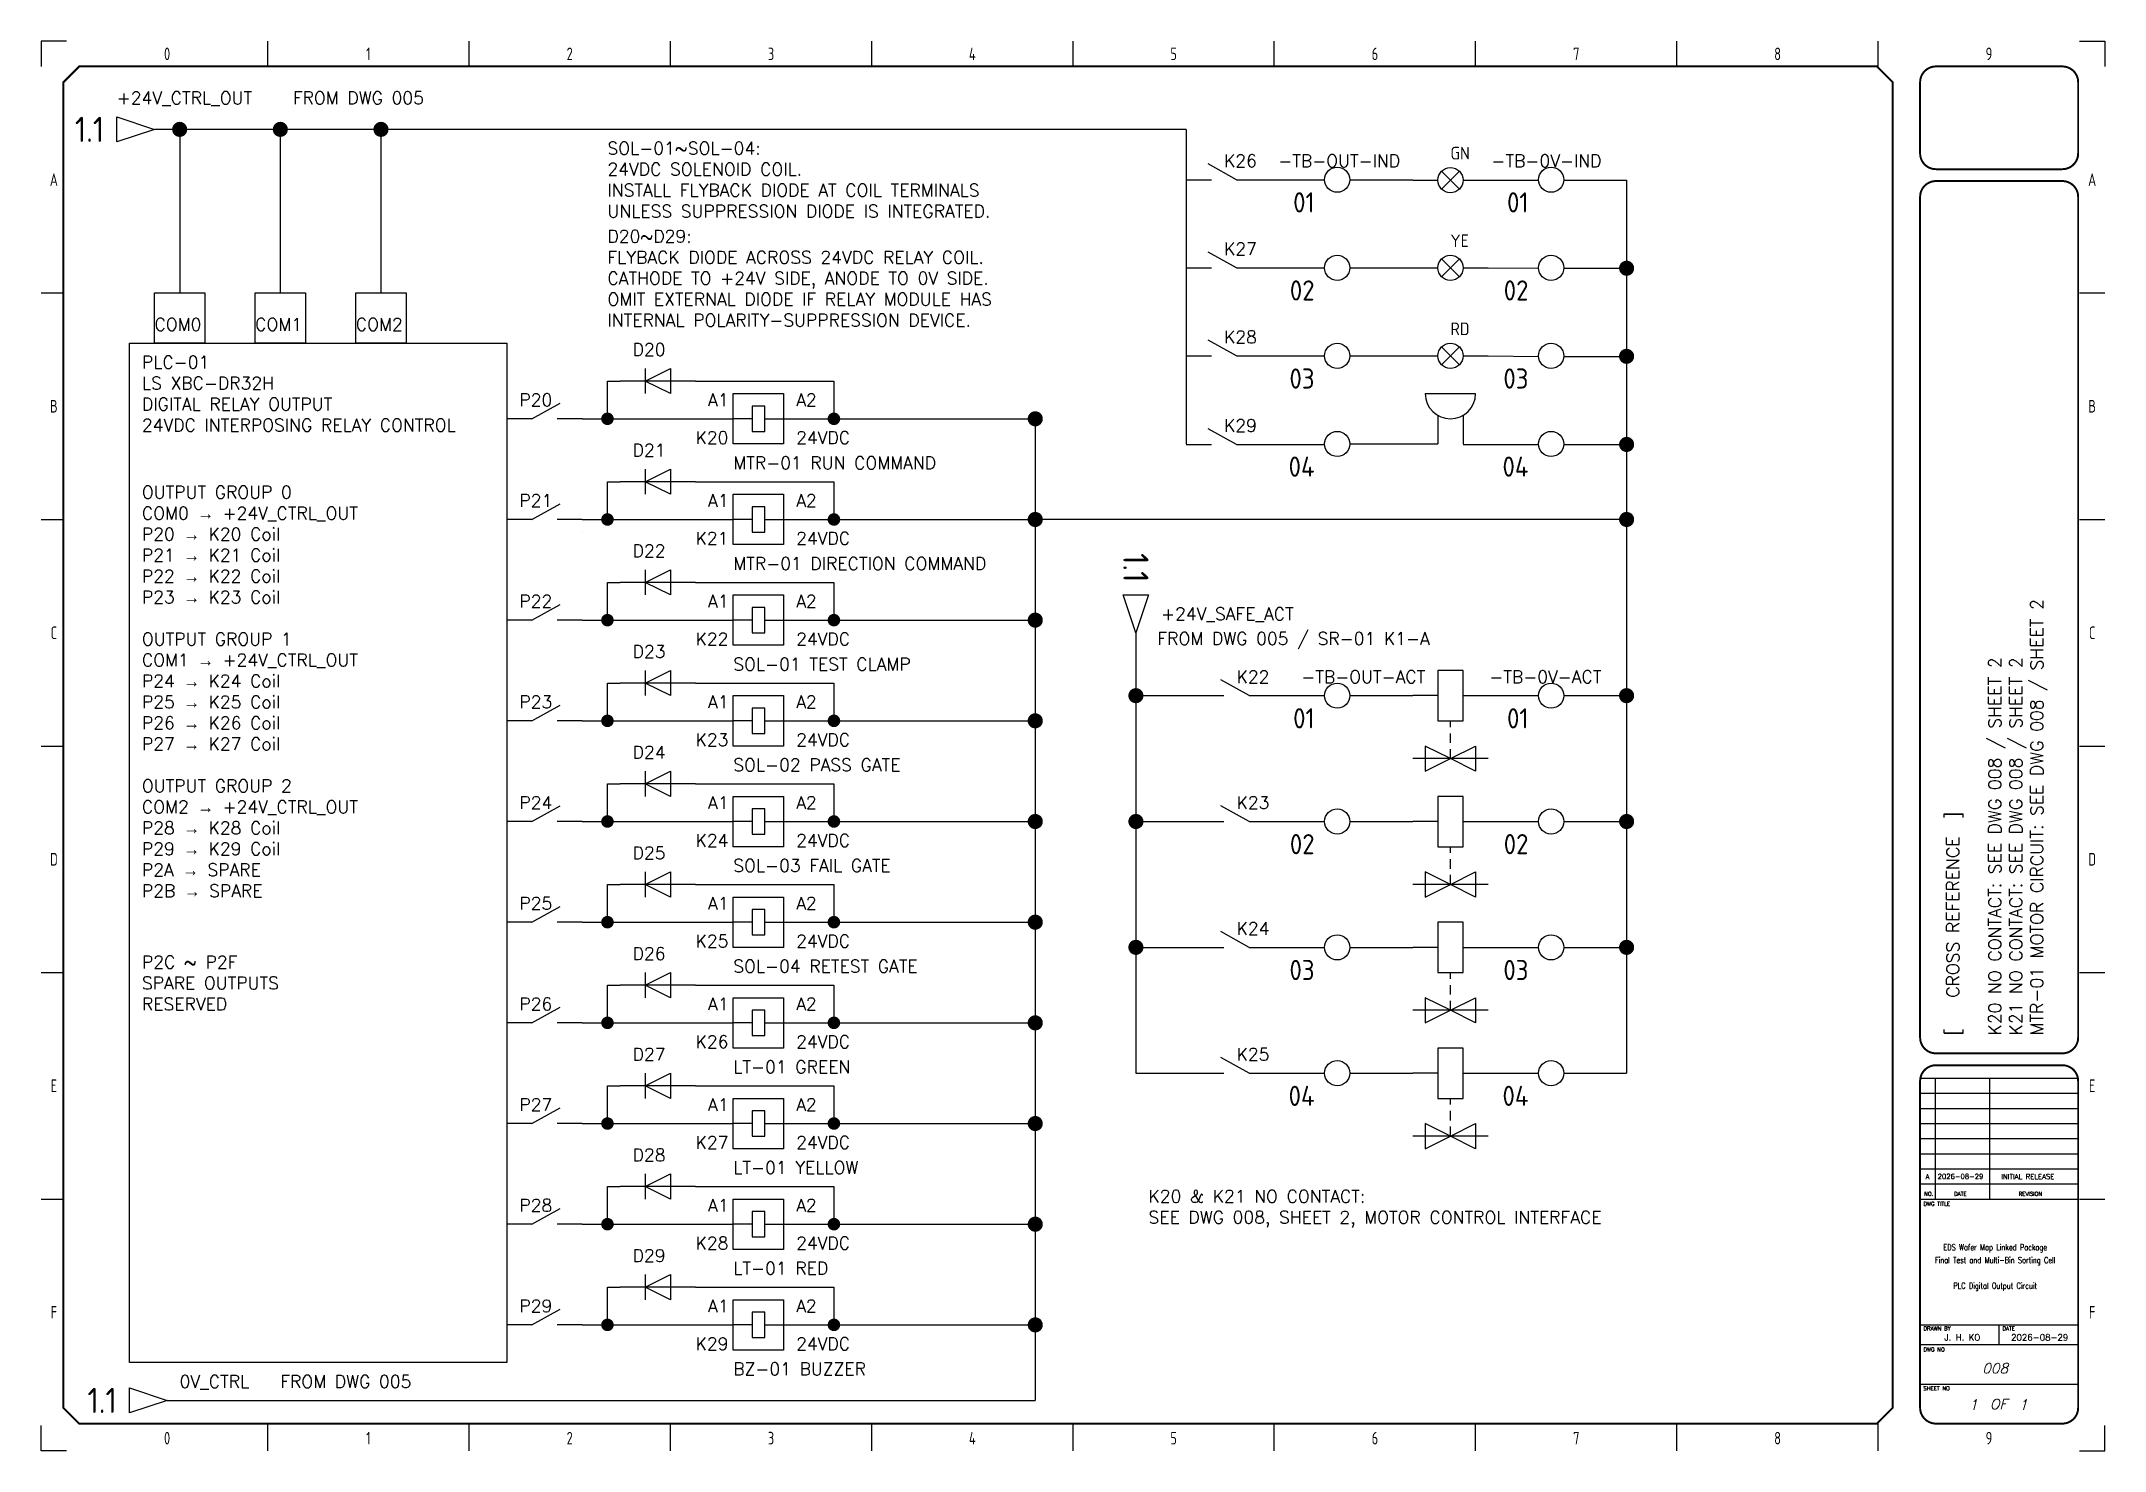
# Model space of a CAD drawing. Extents: x 5 to 415, y 5 to 285.
import ezdxf
from ezdxf.enums import TextEntityAlignment as Align

# ---------------------------------------------------------------- set-up
doc = ezdxf.new("R2010")
doc.units = 0
doc.header["$LTSCALE"] = 10
for name, color, linetype in [('DESC', 7, 'Continuous'), ('MISC', 4, 'Continuous'), ('POWER_0V', 8, 'Continuous'), ('POWER_24V_CTRL', 5, 'Continuous'), ('POWER_24V_SAFE', 6, 'Continuous'), ('SYMS', 7, 'Continuous'), ('TAGS', 4, 'Continuous'), ('TERMS', 3, 'Continuous'), ('TEXT_NOTE', 8, 'Continuous'), ('TEXT_TITLE', 7, 'Continuous'), ('TITLE', 7, 'Continuous'), ('Title blocks', 7, 'Continuous'), ('WIREREF_DEST', 52, 'Continuous'), ('XREF', 7, 'Continuous')]:
    doc.layers.add(name, color=color, linetype=linetype)
doc.styles.add('ISO8', font='ISO8.shx', dxfattribs={"width": 0.8})
doc.styles.add('ITALIC', font='ITALIC')
doc.styles.add('ROMANS', font='romans')
doc.styles.add('WD_IEC', font='ISOCP2.shx', dxfattribs={"width": 0.9, "height": 4})

# ---------------------------------------------------------------- blocks, each defined once
blk = doc.blocks.new('Title_blocks_A3')
at = {"layer": 'TITLE'}
for p, q in [((372.89, 276.86), (372.89, 259.33)), ((378.33, 79), (409.73, 79)), ((381.28, 79), (381.28, 55)), ((392.12, 79), (392.12, 55)), ((378.33, 76), (409.73, 76)), ((378.32, 73), (409.73, 73)), ((378.32, 70), (409.73, 70)), ((378.32, 67), (409.73, 67)), ((378.32, 64), (409.73, 64)), ((378.32, 61), (409.72, 61)), ((378.32, 58), (409.72, 58)), ((378.32, 55), (409.72, 55)), ((372.89, 13.53), (372.89, 37.81)), ((378.32, 30.02), (409.72, 30.02)), ((394.02, 26.1), (394.02, 30.02)), ((378.32, 26.1), (409.72, 26.1)), ((378.32, 18.24), (409.72, 18.24))]:
    blk.add_line(p, q, dxfattribs=at)
at = {"layer": 'TITLE', "const_width": 0.392}
blk.add_lwpolyline([(372.89, 13.53), (372.89, 276.86), (369.75, 280), (12.53, 280), (9.39, 276.86), (9.39, 13.53), (12.53, 10.39), (369.75, 10.39)], close=True, dxfattribs=at)
for points in [[(381.46, 280, 0.414214), (378.32, 276.86, 0.414214)], [(409.72, 276.86, 0.414214), (406.58, 280, 0.414214)], [(378.32, 262.73, 0.414214), (381.46, 259.59, 0.414214)], [(406.58, 259.59, 0.414214), (409.72, 262.73, 0.414214)], [(381.46, 257.23, 0.414214), (378.32, 254.09, 0.414214)], [(409.72, 254.09, 0.414214), (406.58, 257.23, 0.414214)], [(378.32, 87.08, 0.414214), (381.46, 83.94, 0.414214)], [(406.58, 83.94, 0.414214), (409.72, 87.08, 0.414214)], [(381.46, 81.58, 0.414214), (378.32, 78.44, 0.414214)], [(409.72, 78.44, 0.414214), (406.58, 81.58, 0.414214)], [(378.32, 13.53, 0.414214), (381.46, 10.39, 0.414214)], [(406.58, 10.39, 0.414214), (409.72, 13.53, 0.414214)]]:
    blk.add_lwpolyline(points, format="xyb", dxfattribs=at)
for points in [[(406.58, 280), (381.46, 280)], [(378.32, 276.86), (378.32, 262.73)], [(409.72, 276.86), (409.72, 262.73)], [(406.58, 259.59), (381.46, 259.59)], [(378.32, 254.09), (378.32, 178.08)], [(406.58, 257.23), (381.46, 257.23)], [(409.72, 254.09), (409.72, 178.08)], [(381.46, 83.94), (406.58, 83.94)], [(378.32, 78.44), (378.32, 13.53)], [(381.46, 81.58), (406.58, 81.58)], [(409.72, 78.44), (409.72, 13.53)], [(381.46, 10.39), (406.58, 10.39)]]:
    blk.add_lwpolyline(points, dxfattribs=at)
at = {"layer": 'TITLE', "color": 7, "const_width": 0.392}
for points in [[(378.32, 179.34), (378.32, 87.08)], [(409.72, 178.45), (409.72, 87.08)]]:
    blk.add_lwpolyline(points, dxfattribs=at)
at = {"layer": 'Title blocks', "color": 7}
for p, q in [((50, 280), (50, 285)), ((90, 280), (90, 285)), ((130, 280), (130, 285)), ((170, 280), (170, 285)), ((250, 280), (250, 285)), ((290, 280), (290, 285)), ((330, 280), (330, 285)), ((370, 280), (370, 285)), ((5, 235), (9.39, 235)), ((410, 235), (415, 235)), ((5, 190), (9.39, 190)), ((410, 190), (415, 190)), ((5, 100), (9.39, 100)), ((410, 100), (415, 100)), ((5, 55), (9.39, 55)), ((410, 55), (415, 55)), ((50, 5), (50, 10.39)), ((90, 5), (90, 10.39)), ((130, 5), (130, 10.39)), ((170, 5), (170, 10.39)), ((250, 5), (250, 10.39)), ((290, 5), (290, 10.39)), ((330, 5), (330, 10.39)), ((370, 5), (370, 10.64))]:
    blk.add_line(p, q, dxfattribs=at)
at = {"layer": 'Title blocks', "color": 2}
for p, q in [((210, 280), (210, 285)), ((5, 145), (9.39, 145)), ((410, 145), (415, 145)), ((210, 5), (210, 10.39))]:
    blk.add_line(p, q, dxfattribs=at)
at = {"layer": 'Title blocks'}
for points in [[(10, 285), (5, 285), (5, 280)], [(410, 285), (415, 285), (415, 280)], [(10, 5), (5, 5), (5, 10)], [(410, 5), (415, 5), (415, 10)]]:
    blk.add_lwpolyline(points, dxfattribs=at)
at = {"layer": 'TITLE', "color": 1, "style": 'ROMANS'}
for s, p in [('DWG TITLE', (378.97, 53.64)), ('DRAWN BY', (378.97, 28.91)), ('DATE', (394.67, 28.91)), ('DWG NO', (378.97, 24.72)), ('SHEET NO', (378.97, 17))]:
    blk.add_text(s, height=0.785, dxfattribs=at).set_placement(p)
at = {"layer": 'TITLE', "color": 1}
for s, height, style, p in [('NO.', 0.785, 'ROMANS', (380.02, 56.04)), ('DATE', 0.785, 'ROMANS', (386.32, 56.04)), ('REVISION', 0.785, 'ROMANS', (400.23, 56.04)), ('OF', 2, 'ITALIC', (393.89, 14.25))]:
    blk.add_text(s, height=height, dxfattribs=dict(at, style=style)).set_placement(p, align=Align.MIDDLE)
at = {"layer": 'TITLE', "color": 1, "style": 'ROMANS', "width": 0.8}
for tag, p in [('TITLE#1', (393.23, 44.81)), ('TITLE#2', (393.23, 42.27)), ('TITLE#3', (393.23, 39.73)), ('TITLE#4', (393.23, 37.18))]:
    blk.add_attdef(tag, text='', height=1.2, dxfattribs=at).set_placement(p, align=Align.CENTER)
at = {"layer": 'TITLE', "color": 1}
for tag, p, height, style in [('DRAWNBY', (383.14, 26.88), 1.25, 'ROMANS'), ('DATE', (396.4, 26.88), 1.25, 'ROMANS'), ('SHTS', (397.95, 13.15), 2, 'ITALIC')]:
    blk.add_attdef(tag, p, '', height=height, dxfattribs=dict(at, style=style))
at = {"layer": 'TITLE', "color": 1, "style": 'ITALIC'}
blk.add_attdef('DWG#', text='', height=2, dxfattribs=at).set_placement((393.23, 20.38), align=Align.CENTER)
blk.add_attdef('SH#', text='', height=2, dxfattribs=at).set_placement((389.77, 13.15), align=Align.RIGHT)
at = {"layer": 'TITLE', "color": 7, "flags": 9}
blk.add_attdef('WD_TB', (381.46, 10.39), '', height=1.57, dxfattribs=at)
at = {"layer": 'Title blocks', "style": 'ISO8', "width": 0.8}
for s, p in [('0', (30, 282.5)), ('1', (70, 282.5)), ('2', (110, 282.5)), ('3', (150, 282.5)), ('4', (190, 282.5)), ('5', (230, 282.5)), ('6', (270, 282.5)), ('7', (310, 282.5)), ('8', (350, 282.5)), ('9', (392, 282.5)), ('A', (7.5, 257.5)), ('A', (412.5, 257.5)), ('B', (7.5, 212.5)), ('B', (412.5, 212.5)), ('C', (7.5, 167.5)), ('C', (412.5, 167.5)), ('D', (7.5, 122.5)), ('D', (412.5, 122.5)), ('E', (7.5, 77.5)), ('E', (412.5, 77.5)), ('F', (7.5, 32.5)), ('F', (412.5, 32.5)), ('0', (30, 7.5)), ('1', (70, 7.5)), ('2', (110, 7.5)), ('3', (150, 7.5)), ('4', (190, 7.5)), ('5', (230, 7.5)), ('6', (270, 7.5)), ('7', (310, 7.5)), ('8', (350, 7.5)), ('9', (392, 7.5))]:
    blk.add_text(s, height=2.5, dxfattribs=at).set_placement(p, align=Align.MIDDLE)
blk = doc.blocks.new('HA1D3')
blk.add_lwpolyline([(0, 0), (-3.75, -1.25), (-3.75, 1.25)], close=True)
at = {"style": 'WD_IEC', "flags": 1}
blk.add_attdef('SIGCODE', text='', height=1, dxfattribs=at).set_placement((-2.5, 1.8), align=Align.RIGHT)
at = {"style": 'WD_IEC'}
for tag, p, height, flags in [('WIRENO', (1.25, 1), 2.5, 8), ('X1TERM01', (0, 0), 0.32, 1)]:
    blk.add_attdef(tag, p, '', height=height, dxfattribs=dict(at, flags=flags))
blk.add_attdef('XREF', text='', height=2.5, dxfattribs=at).set_placement((-5, 0), align=Align.MIDDLE_RIGHT)
blk.add_attdef('DESC1', text='', height=2.5, dxfattribs=at).set_placement((1.25, -1), align=Align.TOP_LEFT)
blk = doc.blocks.new('PLC_OUTPUT_COM')
at = {"layer": 'TEXT_TITLE'}
blk.add_lwpolyline([(-5, 5), (5, 5), (5, -5), (-5, -5)], close=True, dxfattribs=at)
at = {"style": 'ROMANS'}
blk.add_attdef('COM', (-5, -2.5), '', height=2.5, dxfattribs=at)
blk = doc.blocks.new('PLC_RELAY_OUTPUT')
for p, q in [((0, 7.5), (0, 2.5)), ((0, -2.5), (-3.125, 3.125)), ((0, -2.5), (0, -7.5))]:
    blk.add_line(p, q)
at = {"layer": 'TEXT_TITLE', "style": 'ROMANS'}
blk.add_attdef('PIN', (-2.5, -5), '', height=2.5, rotation=90, dxfattribs=at)
blk = doc.blocks.new('RELAY_COIL_24VDC')
for p, q in [((3.75, 0), (0, 0)), ((6.25, 0), (10, 0))]:
    blk.add_line(p, q)
for points in [[(0, -5), (0, 5), (10, 5), (10, -5)], [(3.75, -2.5), (6.25, -2.5), (6.25, 2.5), (3.75, 2.5)]]:
    blk.add_lwpolyline(points, close=True)
at = {"layer": 'TEXT_TITLE', "char_height": 2.5, "attachment_point": 1, "style": 'ROMANS'}
for s, insert in [('A1', (-5, 5)), ('A2', (12.5, 5))]:
    blk.add_mtext_dynamic_manual_height_columns(s, width=5, gutter_width=12.5, heights=[0], dxfattribs=dict(at, insert=insert))
at = {"layer": 'TEXT_TITLE', "style": 'ROMANS'}
for tag, p in [('TAG', (-7.5, -5)), ('VOLTAGE', (12.5, -5)), ('DESC', (0, -10))]:
    blk.add_attdef(tag, p, '', height=2.5, dxfattribs=at)
blk = doc.blocks.new('DIODE_FLYBACK')
for p, q in [((15, 0), (0, 0)), ((5, 0), (10, 2.5)), ((5, 2.5), (5, -2.5)), ((10, -2.5), (5, 0)), ((10, 2.5), (10, -2.5))]:
    blk.add_line(p, q)
at = {"layer": 'TEXT_TITLE', "style": 'ROMANS'}
blk.add_attdef('TAG', (2.5, 5), '', height=2.5, dxfattribs=at)
blk = doc.blocks.new('RELAY_CONTACT_NO')
for p, q in [((0, 0), (5, 0)), ((10, 0), (4.375, 3.125)), ((10, 0), (15, 0))]:
    blk.add_line(p, q)
at = {"style": 'ROMANS'}
for tag, p in [('TAG', (7.5, 2.5)), ('TERM01', (0, 0)), ('TERM02', (15, 0))]:
    blk.add_attdef(tag, p, '', height=2.5, dxfattribs=at)
blk = doc.blocks.new('HSV1')
for p, q in [((-2.5, 0), (-7.5, 0)), ((2.5, 0), (7.5, 0)), ((0, -6.25), (0, -5)), ((0, -9.38), (0, -7.5)), ((0, -12.5), (-5, -10)), ((-5, -10), (-5, -15)), ((0, -12.5), (5, -10)), ((0, -12.5), (0, -10.62)), ((5, -10), (5, -15)), ((7.5, -12.5), (-7.5, -12.5)), ((-5, -15), (0, -12.5)), ((5, -15), (0, -12.5))]:
    blk.add_line(p, q)
blk.add_lwpolyline([(2.5, 5), (-2.5, 5), (-2.5, -5), (2.5, -5)], close=True)
at = {"style": 'WD_IEC'}
for tag, p in [('INST', (-2.5, 13.62)), ('LOC', (-2.5, 10.12)), ('TAG1', (-2.5, 6.62)), ('DESC1', (-2.5, -20)), ('DESC3', (-2.5, -27)), ('DESC2', (-2.5, -23.5))]:
    blk.add_attdef(tag, text='', height=2.5, dxfattribs=at).set_placement(p, align=Align.RIGHT)
for tag, p, height, flags in [('MFG', (4.92, 12.12), 1.5, 9), ('CAT', (4.92, 9.62), 1.5, 9), ('X2LINK', (0, 5), 0.32, 1), ('X4TERM01', (-7.5, 0), 0.32, 1), ('TERM01', (-7.5, 1), 2, 8), ('X1TERM02', (7.5, 0), 0.32, 1), ('ASSYCODE', (3.5, -2.75), 1, 1), ('FAMILY', (3.5, -4.25), 1, 1), ('CATDESC', (3.5, -5.75), 1, 1), ('X8LINK', (0, -12.5), 0.32, 1)]:
    blk.add_attdef(tag, p, '', height=height, dxfattribs=dict(at, flags=flags))
at = {"style": 'WD_IEC', "flags": 8}
blk.add_attdef('TERM02', text='', height=2, dxfattribs=at).set_placement((7.5, 1), align=Align.RIGHT)
at = {"lineweight": 15, "style": 'WD_IEC'}
for tag, p in [('NO', (26.25, 0)), ('NC', (26.25, -4))]:
    blk.add_attdef(tag, text='', height=2.5, dxfattribs=at).set_placement(p, align=Align.RIGHT)
for tag, p in [('XREFNO', (27.75, 0)), ('XREFNC', (27.75, -4)), ('WDTAGALT', (27.5, -7))]:
    blk.add_attdef(tag, p, '', height=2.5, dxfattribs=at)
blk = doc.blocks.new('HLT1R')
for p, q in [((-7.5, 0), (-2.5, 0)), ((1.77, -1.77), (-1.77, 1.77)), ((1.77, 1.77), (-1.77, -1.77)), ((2.5, 0), (7.5, 0))]:
    blk.add_line(p, q)
blk.add_circle((0, 0), 2.5)
at = {"style": 'WD_IEC'}
for tag, p in [('INST', (-5, 11.12)), ('LOC', (-5, 7.62)), ('TAG1', (-5, 4.12)), ('DESC1', (-5, -10)), ('DESC2', (-5, -13.5)), ('DESC3', (-5, -17))]:
    blk.add_attdef(tag, text='', height=2.5, dxfattribs=at).set_placement(p, align=Align.RIGHT)
for tag, p, height, flags in [('MFG', (4.92, 12.12), 1.5, 9), ('CAT', (4.92, 9.62), 1.5, 9), ('X4TERM01', (-7.5, 0), 0.32, 1), ('TERM01', (-7.5, 1), 2, 8), ('X2LINK', (0, 2.5), 0.32, 1), ('X1TERM02', (7.5, 0), 0.32, 1), ('X8LINK', (0, -2.5), 0.32, 1), ('ASSYCODE', (8.5, -4), 1, 1), ('FAMILY', (8.5, -5.5), 1, 1), ('CATDESC', (8.5, -7), 1, 1)]:
    blk.add_attdef(tag, p, '', height=height, dxfattribs=dict(at, flags=flags))
at = {"lineweight": 15, "style": 'WD_IEC'}
blk.add_attdef('COLOR', (0, 4.12), '', height=2.5, dxfattribs=at)
at = {"style": 'WD_IEC', "flags": 8}
blk.add_attdef('TERM02', text='', height=2, dxfattribs=at).set_placement((7.5, 1), align=Align.RIGHT)
at = {"lineweight": 15, "style": 'WD_IEC'}
for tag, p in [('XREF', (-5, -6.25)), ('WDTAGALT', (-5, -20))]:
    blk.add_attdef(tag, text='', height=2.5, dxfattribs=at).set_placement(p, align=Align.RIGHT)
blk = doc.blocks.new('HLT1Y')
for p, q in [((-7.5, 0), (-2.5, 0)), ((1.77, -1.77), (-1.77, 1.77)), ((1.77, 1.77), (-1.77, -1.77)), ((2.5, 0), (7.5, 0))]:
    blk.add_line(p, q)
blk.add_circle((0, 0), 2.5)
at = {"style": 'WD_IEC'}
for tag, p in [('INST', (-5, 11.12)), ('LOC', (-5, 7.62)), ('TAG1', (-5, 4.12)), ('DESC1', (-5, -10)), ('DESC2', (-5, -13.5)), ('DESC3', (-5, -17))]:
    blk.add_attdef(tag, text='', height=2.5, dxfattribs=at).set_placement(p, align=Align.RIGHT)
for tag, p, height, flags in [('MFG', (4.92, 12.12), 1.5, 9), ('CAT', (4.92, 9.62), 1.5, 9), ('X4TERM01', (-7.5, 0), 0.32, 1), ('TERM01', (-7.5, 1), 2, 8), ('X2LINK', (0, 2.5), 0.32, 1), ('X1TERM02', (7.5, 0), 0.32, 1), ('X8LINK', (0, -2.5), 0.32, 1), ('ASSYCODE', (8.5, -4), 1, 1), ('FAMILY', (8.5, -5.5), 1, 1), ('CATDESC', (8.5, -7), 1, 1)]:
    blk.add_attdef(tag, p, '', height=height, dxfattribs=dict(at, flags=flags))
at = {"lineweight": 15, "style": 'WD_IEC'}
blk.add_attdef('COLOR', (0, 4.12), '', height=2.5, dxfattribs=at)
at = {"style": 'WD_IEC', "flags": 8}
blk.add_attdef('TERM02', text='', height=2, dxfattribs=at).set_placement((7.5, 1), align=Align.RIGHT)
at = {"lineweight": 15, "style": 'WD_IEC'}
for tag, p in [('XREF', (-5, -6.25)), ('WDTAGALT', (-5, -20.5))]:
    blk.add_attdef(tag, text='', height=2.5, dxfattribs=at).set_placement(p, align=Align.RIGHT)
blk = doc.blocks.new('HLT1G')
for p, q in [((-7.5, 0), (-2.5, 0)), ((1.77, -1.77), (-1.77, 1.77)), ((1.77, 1.77), (-1.77, -1.77)), ((2.5, 0), (7.5, 0))]:
    blk.add_line(p, q)
blk.add_circle((0, 0), 2.5)
at = {"style": 'WD_IEC'}
for tag, p in [('INST', (-5, 11.12)), ('LOC', (-5, 7.62)), ('TAG1', (-5, 4.12)), ('DESC1', (-5, -10)), ('DESC2', (-5, -13.5)), ('DESC3', (-5, -17))]:
    blk.add_attdef(tag, text='', height=2.5, dxfattribs=at).set_placement(p, align=Align.RIGHT)
for tag, p, height, flags in [('MFG', (4.92, 12.12), 1.5, 9), ('CAT', (4.92, 9.62), 1.5, 9), ('X4TERM01', (-7.5, 0), 0.32, 1), ('TERM01', (-7.5, 1), 2, 8), ('X2LINK', (0, 2.5), 0.32, 1), ('X1TERM02', (7.5, 0), 0.32, 1), ('X8LINK', (0, -2.5), 0.32, 1), ('ASSYCODE', (8.5, -4), 1, 1), ('FAMILY', (8.5, -5.5), 1, 1), ('CATDESC', (8.5, -7), 1, 1)]:
    blk.add_attdef(tag, p, '', height=height, dxfattribs=dict(at, flags=flags))
at = {"lineweight": 15, "style": 'WD_IEC'}
blk.add_attdef('COLOR', (0, 4.12), '', height=2.5, dxfattribs=at)
at = {"style": 'WD_IEC', "flags": 8}
blk.add_attdef('TERM02', text='', height=2, dxfattribs=at).set_placement((7.5, 1), align=Align.RIGHT)
at = {"lineweight": 15, "style": 'WD_IEC'}
for tag, p in [('XREF', (-5, -6.25)), ('WDTAGALT', (-5, -20))]:
    blk.add_attdef(tag, text='', height=2.5, dxfattribs=at).set_placement(p, align=Align.RIGHT)
blk = doc.blocks.new('HAN1Z')
for p, q in [((-5, 10), (5, 10)), ((-2.5, 5.67), (-2.5, 0)), ((2.5, 5.67), (2.5, 0))]:
    blk.add_line(p, q)
blk.add_arc((0, 10), 5, 180, 0)
at = {"style": 'WD_IEC'}
for tag, p in [('INST', (0, 18.62)), ('LOC', (0, 15.12)), ('TAG1', (0, 11.62)), ('XREF', (0, -5)), ('DESC1', (0, -8.75)), ('DESC2', (0, -12.25)), ('DESC3', (0, -15.75))]:
    blk.add_attdef(tag, text='', height=2.5, dxfattribs=at).set_placement(p, align=Align.CENTER)
for tag, height, flags, p in [('MFG', 1.5, 9, (-8.5, 7.25)), ('CAT', 1.5, 9, (-8.5, 4.75)), ('TERM01', 2, 8, (-3.75, 1))]:
    blk.add_attdef(tag, text='', height=height, dxfattribs=dict(at, flags=flags)).set_placement(p, align=Align.RIGHT)
for tag, p, height, flags in [('ASSYCODE', (6, 8.5), 1, 1), ('FAMILY', (6, 7), 1, 1), ('CATDESC', (6, 5.5), 1, 1), ('X4TERM01', (-2.5, 0), 0.32, 1), ('X1TERM01', (2.5, 0), 0.32, 1), ('TERM02', (3.75, 1), 2, 8)]:
    blk.add_attdef(tag, p, '', height=height, dxfattribs=dict(at, flags=flags))
blk = doc.blocks.new('WDDOT')
at = {"const_width": 0.75}
blk.add_lwpolyline([(-0.375, 0, 1), (0.375, 0, 1)], format="xyb", close=True, dxfattribs=at)
blk = doc.blocks.new('VT0002')
blk.add_circle((0, 0), 1.25)
at = {"style": 'WD_IEC', "flags": 1}
for tag, p, height in [('ASSYCODE', (2.75, 10.75), 1), ('CATDESC', (2.75, 9.25), 1), ('MFG', (2.75, 7.25), 1.5), ('CAT', (2.75, 4.75), 1.5), ('X2PIN01', (0, 2.25), 0.25), ('X2TERMDESC01', (0, 1.75), 0.4), ('X4PIN01', (-1.25, 1), 0.25), ('X4TERM01', (-1.25, 0), 0.25), ('X4TERMDESC01', (-1.25, 0.5), 0.4), ('STRIPSEQ', (0, 0), 0.025), ('X2TERM01', (0, 1.25), 0.25), ('X8PIN01', (0, -0.25), 0.25), ('X1PIN01', (1.25, 1), 0.25), ('X1TERM01', (1.25, 0), 0.25), ('X1TERMDESC01', (1.25, 0.5), 0.4), ('LINKTERM', (0, -0.04), 0.025), ('X8TERM01', (0, -1.25), 0.25), ('X8TERMDESC01', (0, -0.75), 0.4)]:
    blk.add_attdef(tag, p, '', height=height, dxfattribs=at)
at = {"style": 'WD_IEC'}
for tag, p in [('INST', (-2.25, 6.5)), ('LOC', (-2.25, 3.5)), ('DESC1', (-2.25, -6.25)), ('DESC2', (-2.25, -9.25)), ('DESC3', (-2.25, -12.25))]:
    blk.add_attdef(tag, text='', height=2.5, dxfattribs=at).set_placement(p, align=Align.RIGHT)
at = {"style": 'WD_IEC', "flags": 8}
for tag, height, p in [('TAGSTRIP', 2.5, (-2.25, 0.5)), ('TERM01', 2, (-2.25, -3.25))]:
    blk.add_attdef(tag, text='', height=height, dxfattribs=at).set_placement(p, align=Align.RIGHT)
blk = doc.blocks.new('HT0002')
blk.add_circle((0, 0), 1.25)
at = {"style": 'WD_IEC', "flags": 1}
for tag, p, height in [('ASSYCODE', (2.75, 10.75), 1), ('CATDESC', (2.75, 9.25), 1), ('MFG', (2.75, 7.25), 1.5), ('CAT', (2.75, 4.75), 1.5), ('X2PIN01', (0, 2.25), 0.25), ('X2TERMDESC01', (0, 1.75), 0.4), ('X4PIN01', (-1.25, 1), 0.25), ('X4TERM01', (-1.25, 0), 0.25), ('X4TERMDESC01', (-1.25, 0.5), 0.4), ('STRIPSEQ', (0, 0), 0.025), ('X2TERM01', (0, 1.25), 0.25), ('X8PIN01', (0, -0.25), 0.25), ('X1PIN01', (1.25, 1), 0.25), ('X1TERM01', (1.25, 0), 0.25), ('X1TERMDESC01', (1.25, 0.5), 0.4), ('LINKTERM', (0, -0.04), 0.025), ('X8TERM01', (0, -1.25), 0.25), ('X8TERMDESC01', (0, -0.75), 0.4)]:
    blk.add_attdef(tag, p, '', height=height, dxfattribs=at)
at = {"style": 'WD_IEC'}
for tag, p in [('INST', (-2.25, 6.5)), ('LOC', (-2.25, 3.5)), ('DESC1', (-2.25, -6.25)), ('DESC2', (-2.25, -9.25)), ('DESC3', (-2.25, -12.25))]:
    blk.add_attdef(tag, text='', height=2.5, dxfattribs=at).set_placement(p, align=Align.RIGHT)
at = {"style": 'WD_IEC', "flags": 8}
for tag, height, p in [('TAGSTRIP', 2.5, (-2.25, 0.5)), ('TERM01', 2, (-2.25, -3.25))]:
    blk.add_attdef(tag, text='', height=height, dxfattribs=at).set_placement(p, align=Align.RIGHT)

msp = doc.modelspace()

# ---------------------------------------------------------------- linework, layer by layer
at = {"const_width": 1.25}
for points in [[(116.88, 210, 1), (118.12, 210, 1)], [(161.88, 210, 1), (163.12, 210, 1)], [(116.88, 190, 1), (118.12, 190, 1)], [(161.88, 190, 1), (163.12, 190, 1)], [(116.88, 170, 1), (118.12, 170, 1)], [(161.88, 170, 1), (163.12, 170, 1)], [(116.88, 150, 1), (118.12, 150, 1)], [(161.88, 150, 1), (163.12, 150, 1)], [(116.88, 130, 1), (118.12, 130, 1)], [(161.88, 130, 1), (163.12, 130, 1)], [(116.88, 110, 1), (118.12, 110, 1)], [(161.88, 110, 1), (163.12, 110, 1)], [(116.88, 90, 1), (118.12, 90, 1)], [(161.88, 90, 1), (163.12, 90, 1)], [(116.88, 70, 1), (118.12, 70, 1)], [(161.88, 70, 1), (163.12, 70, 1)], [(116.88, 50, 1), (118.12, 50, 1)], [(161.88, 50, 1), (163.12, 50, 1)], [(116.88, 30, 1), (118.12, 30, 1)], [(161.88, 30, 1), (163.12, 30, 1)]]:
    msp.add_lwpolyline(points, format="xyb", close=True, dxfattribs=at)
at = {"layer": 'POWER_0V'}
for p, q in [((292.5, 257.41), (302.5, 257.41)), ((307.5, 257.41), (320, 257.41)), ((320, 257.41), (320, 80)), ((292.5, 240), (302.5, 239.91)), ((307.5, 239.91), (320, 239.91)), ((292.5, 222.5), (302.5, 222.41)), ((307.5, 222.41), (320, 222.41)), ((135, 217.5), (162.5, 217.5)), ((162.5, 217.5), (162.5, 210)), ((152.5, 210), (157.5, 210)), ((157.5, 210), (157.5, 210)), ((157.5, 210), (202.5, 210)), ((202.5, 210), (202.5, 15)), ((287.5, 204.91), (302.5, 204.91)), ((307.5, 204.91), (320, 204.91)), ((135, 197.5), (162.5, 197.5)), ((162.5, 197.5), (162.5, 190)), ((152.5, 190), (157.5, 190)), ((157.5, 190), (202.5, 190)), ((320, 190), (202.5, 190)), ((135, 177.5), (162.5, 177.5)), ((162.5, 177.5), (162.5, 170)), ((152.5, 170), (157.5, 170)), ((157.5, 170), (202.5, 170)), ((135, 157.5), (162.5, 157.5)), ((162.5, 157.5), (162.5, 150)), ((292.5, 155), (302.5, 155)), ((307.5, 155), (320, 155)), ((152.5, 150), (157.5, 150)), ((157.5, 150), (202.5, 150)), ((135, 137.5), (162.5, 137.5)), ((162.5, 137.5), (162.5, 130)), ((152.5, 130), (157.5, 130)), ((157.5, 130), (202.5, 130)), ((292.5, 130), (302.5, 130)), ((307.5, 130), (320, 130)), ((135, 117.5), (162.5, 117.5)), ((162.5, 117.5), (162.5, 110)), ((152.5, 110), (157.5, 110)), ((157.5, 110), (202.5, 110)), ((292.5, 105), (302.5, 105)), ((307.5, 105), (320, 105)), ((135, 97.5), (162.5, 97.5)), ((162.5, 97.5), (162.5, 90)), ((152.5, 90), (157.5, 90)), ((157.5, 90), (202.5, 90)), ((292.5, 80), (302.5, 80)), ((307.5, 80), (320, 80)), ((135, 77.5), (162.5, 77.5)), ((162.5, 77.5), (162.5, 70)), ((152.5, 70), (157.5, 70)), ((157.5, 70), (202.5, 70)), ((135, 57.5), (162.5, 57.5)), ((162.5, 57.5), (162.5, 50)), ((152.5, 50), (157.5, 50)), ((157.5, 50), (202.5, 50)), ((135, 37.5), (162.5, 37.5)), ((162.5, 37.5), (162.5, 30)), ((152.5, 30), (157.5, 30)), ((157.5, 30), (202.5, 30)), ((30, 15), (202.5, 15))]:
    msp.add_line(p, q, dxfattribs=at)
at = {"layer": 'POWER_24V_CTRL'}
for p, q in [((232.5, 267.5), (27.5, 267.5)), ((32.5, 267.5), (32.5, 235)), ((52.5, 267.5), (52.5, 235)), ((72.5, 267.5), (72.5, 235)), ((232.5, 267.5), (232.5, 205)), ((247.5, 257.5), (260, 257.5)), ((265, 257.5), (277.5, 257.5)), ((247.5, 240), (260, 240)), ((265, 240), (277.5, 240)), ((247.5, 222.5), (260, 222.5)), ((265, 222.5), (277.5, 222.5)), ((117.5, 210), (117.5, 217.5)), ((117.5, 217.5), (120, 217.5)), ((112.5, 210), (112.5, 210)), ((112.5, 210), (142.5, 210)), ((265, 205), (282.5, 205)), ((247.5, 204.91), (260, 204.91)), ((117.5, 190), (117.5, 197.5)), ((117.5, 197.5), (120, 197.5)), ((112.5, 190), (112.5, 190)), ((112.5, 190), (142.5, 190)), ((112.5, 187.5), (112.5, 187.5)), ((117.5, 170), (117.5, 177.5)), ((117.5, 177.5), (120, 177.5)), ((112.5, 170), (112.5, 170)), ((112.5, 170), (142.5, 170)), ((117.5, 150), (117.5, 157.5)), ((117.5, 157.5), (120, 157.5)), ((112.5, 150), (112.5, 150)), ((112.5, 150), (142.5, 150)), ((117.5, 130), (117.5, 137.5)), ((117.5, 137.5), (120, 137.5)), ((112.5, 130), (112.5, 130)), ((112.5, 130), (142.5, 130)), ((117.5, 110), (117.5, 117.5)), ((117.5, 117.5), (120, 117.5)), ((112.5, 110), (112.5, 110)), ((112.5, 110), (142.5, 110)), ((117.5, 90), (117.5, 97.5)), ((117.5, 97.5), (120, 97.5)), ((112.5, 90), (112.5, 90)), ((112.5, 90), (142.5, 90)), ((117.5, 70), (117.5, 77.5)), ((117.5, 77.5), (120, 77.5)), ((112.5, 70), (112.5, 70)), ((112.5, 70), (142.5, 70)), ((117.5, 50), (117.5, 57.5)), ((117.5, 57.5), (120, 57.5)), ((112.5, 50), (112.5, 50)), ((112.5, 50), (142.5, 50)), ((117.5, 30), (117.5, 37.5)), ((117.5, 37.5), (120, 37.5)), ((112.5, 30), (112.5, 30)), ((112.5, 30), (142.5, 30))]:
    msp.add_line(p, q, dxfattribs=at)
at = {"layer": 'POWER_24V_SAFE'}
for p, q in [((222.5, 167.5), (222.5, 80)), ((222.5, 155), (235, 155)), ((250, 155), (260, 155)), ((265, 155), (277.5, 155)), ((222.5, 130), (235, 130)), ((250, 130), (260, 130)), ((265, 130), (277.5, 130)), ((222.5, 105), (235, 105)), ((250, 105), (260, 105)), ((265, 105), (277.5, 105)), ((222.5, 80), (235, 80)), ((250, 80), (260, 80)), ((265, 80), (277.5, 80))]:
    msp.add_line(p, q, dxfattribs=at)
at = {"layer": 'TEXT_TITLE'}
msp.add_lwpolyline([(22.5, 225), (97.5, 225), (97.5, 22.5), (22.5, 22.5)], close=True, dxfattribs=at)

# ---------------------------------------------------------------- block references
for name, p, values in [('RELAY_CONTACT_NO', (232.5, 257.5), {'TAG': 'K26'}), ('RELAY_CONTACT_NO', (232.5, 240), {'TAG': 'K27'}), ('PLC_OUTPUT_COM', (32.5, 230), {'COM': 'COM0'}), ('PLC_OUTPUT_COM', (52.5, 230), {'COM': 'COM1'}), ('PLC_OUTPUT_COM', (72.5, 230), {'COM': 'COM2'}), ('RELAY_CONTACT_NO', (232.5, 222.5), {'TAG': 'K28'}), ('DIODE_FLYBACK', (120, 217.5), {'TAG': 'D20'}), ('RELAY_COIL_24VDC', (142.5, 210), {'VOLTAGE': '24VDC', 'DESC': 'MTR-01 RUN COMMAND', 'TAG': 'K20'}), ('RELAY_CONTACT_NO', (232.5, 204.91), {'TAG': 'K29'}), ('DIODE_FLYBACK', (120, 197.5), {'TAG': 'D21'}), ('RELAY_COIL_24VDC', (142.5, 190), {'VOLTAGE': '24VDC', 'DESC': 'MTR-01 DIRECTION COMMAND', 'TAG': 'K21'}), ('DIODE_FLYBACK', (120, 177.5), {'TAG': 'D22'}), ('RELAY_COIL_24VDC', (142.5, 170), {'VOLTAGE': '24VDC', 'DESC': 'SOL-01 TEST CLAMP', 'TAG': 'K22'}), ('DIODE_FLYBACK', (120, 157.5), {'TAG': 'D23'}), ('RELAY_CONTACT_NO', (235, 155), {'TAG': 'K22'}), ('RELAY_COIL_24VDC', (142.5, 150), {'VOLTAGE': '24VDC', 'DESC': 'SOL-02 PASS GATE', 'TAG': 'K23'}), ('DIODE_FLYBACK', (120, 137.5), {'TAG': 'D24'}), ('RELAY_COIL_24VDC', (142.5, 130), {'VOLTAGE': '24VDC', 'DESC': 'SOL-03 FAIL GATE', 'TAG': 'K24'}), ('RELAY_CONTACT_NO', (235, 130), {'TAG': 'K23'}), ('DIODE_FLYBACK', (120, 117.5), {'TAG': 'D25'}), ('RELAY_COIL_24VDC', (142.5, 110), {'VOLTAGE': '24VDC', 'DESC': 'SOL-04 RETEST GATE', 'TAG': 'K25'}), ('RELAY_CONTACT_NO', (235, 105), {'TAG': 'K24'}), ('DIODE_FLYBACK', (120, 97.5), {'TAG': 'D26'}), ('RELAY_COIL_24VDC', (142.5, 90), {'VOLTAGE': '24VDC', 'DESC': 'LT-01 GREEN', 'TAG': 'K26'}), ('DIODE_FLYBACK', (120, 77.5), {'TAG': 'D27'}), ('RELAY_CONTACT_NO', (235, 80), {'TAG': 'K25'}), ('RELAY_COIL_24VDC', (142.5, 70), {'VOLTAGE': '24VDC', 'DESC': 'LT-01 YELLOW', 'TAG': 'K27'}), ('DIODE_FLYBACK', (120, 57.5), {'TAG': 'D28'}), ('RELAY_COIL_24VDC', (142.5, 50), {'VOLTAGE': '24VDC', 'DESC': 'LT-01 RED', 'TAG': 'K28'}), ('DIODE_FLYBACK', (120, 37.5), {'TAG': 'D29'}), ('RELAY_COIL_24VDC', (142.5, 30), {'VOLTAGE': '24VDC', 'DESC': 'BZ-01 BUZZER', 'TAG': 'K29'})]:
    msp.add_blockref(name, p).add_auto_attribs(values)
at = {"rotation": 270}
for p, values in [((105, 210), {'PIN': 'P20'}), ((105, 190), {'PIN': 'P21'}), ((105, 170), {'PIN': 'P22'}), ((105, 150), {'PIN': 'P23'}), ((105, 130), {'PIN': 'P24'}), ((105, 110), {'PIN': 'P25'}), ((105, 90), {'PIN': 'P26'}), ((105, 70), {'PIN': 'P27'}), ((105, 50), {'PIN': 'P28'}), ((105, 30), {'PIN': 'P29'})]:
    msp.add_blockref('PLC_RELAY_OUTPUT', p, dxfattribs=at).add_auto_attribs(values)
at = {"layer": 'SYMS'}
msp.add_blockref('Title_blocks_A3', (0, 0), dxfattribs=at).add_auto_attribs({'TITLE#1': 'EDS Wafer Map Linked Package', 'DATE': '2026-08-29', 'DRAWNBY': 'J. H. KO', 'SH#': '1', 'TITLE#2': 'Final Test and Multi-Bin Sorting Cell', 'TITLE#4': 'PLC Digital Output Circuit', 'DWG#': '008', 'SHTS': '1'})
ref = msp.add_blockref('HA1D3', (27.5, 267.5), dxfattribs=dict(at, xscale=2, yscale=2, zscale=2))
ref.add_attrib('WIRENO', '+24V_CTRL_OUT', dxfattribs={"layer": 'WIREREF_DEST', "height": 2.5, "style": 'ROMANS', "flags": 8}).set_placement((20, 275), align=Align.TOP_LEFT)
ref.add_attrib('DESC1', 'FROM DWG 005', dxfattribs={"layer": 'DESC', "height": 2.5, "style": 'ROMANS'}).set_placement((55, 275), align=Align.TOP_LEFT)
ref.add_attrib('XREF', '1.1', dxfattribs={"layer": 'XREF', "height": 5, "style": 'WD_IEC'}).set_placement((17.5, 267.5), align=Align.MIDDLE_RIGHT)
at = {"layer": 'SYMS', "xscale": 2, "yscale": 2, "zscale": 2}
for p in [(32.5, 267.5), (52.5, 267.5), (72.5, 267.5), (320, 239.91), (320, 222.41), (202.5, 210), (320, 204.91), (202.5, 190), (320, 190), (202.5, 170), (222.5, 155), (320, 155), (202.5, 150), (202.5, 130), (222.5, 130), (320, 130), (202.5, 110), (222.5, 105), (320, 105), (202.5, 90), (202.5, 70), (202.5, 50), (202.5, 30)]:
    msp.add_blockref('WDDOT', p, dxfattribs=at)
at = {"layer": 'SYMS'}
ref = msp.add_blockref('VT0002', (262.5, 257.5), dxfattribs=dict(at, xscale=2, yscale=2, zscale=2))
ref.add_attrib('TERM01', '01', dxfattribs={"layer": 'TERMS', "height": 4, "style": 'WD_IEC', "flags": 8}).set_placement((258, 251), align=Align.RIGHT)
ref.add_attrib('TAGSTRIP', '-TB-OUT-IND', dxfattribs={"layer": 'TAGS', "height": 2.5, "style": 'ROMANS', "flags": 8}).set_placement((275, 262.5), align=Align.TOP_RIGHT)
ref = msp.add_blockref('HLT1G', (285, 257.41), dxfattribs=at)
ref.add_attrib('COLOR', 'GN', (285, 261.53), dxfattribs={"layer": 'MISC', "lineweight": 15, "height": 2.5, "style": 'WD_IEC'})
ref = msp.add_blockref('HT0002', (305, 257.5), dxfattribs=dict(at, xscale=2, yscale=2, zscale=2))
ref.add_attrib('TERM01', '01', dxfattribs={"layer": 'TERMS', "height": 4, "style": 'WD_IEC', "flags": 8}).set_placement((300.5, 251), align=Align.RIGHT)
ref.add_attrib('TAGSTRIP', '-TB-0V-IND', dxfattribs={"layer": 'TAGS', "height": 2.5, "style": 'ROMANS', "flags": 8}).set_placement((315, 262.5), align=Align.TOP_RIGHT)
ref = msp.add_blockref('HLT1Y', (285, 240), dxfattribs=at)
ref.add_attrib('COLOR', 'YE', (285, 244.12), dxfattribs={"layer": 'MISC', "lineweight": 15, "height": 2.5, "style": 'WD_IEC'})
ref = msp.add_blockref('VT0002', (262.5, 240), dxfattribs=dict(at, xscale=2, yscale=2, zscale=2))
ref.add_attrib('TERM01', '02', dxfattribs={"layer": 'TERMS', "height": 4, "style": 'WD_IEC', "flags": 8}).set_placement((258, 233.5), align=Align.RIGHT)
ref = msp.add_blockref('HT0002', (305, 240), dxfattribs=dict(at, xscale=2, yscale=2, zscale=2))
ref.add_attrib('TERM01', '02', dxfattribs={"layer": 'TERMS', "height": 4, "style": 'WD_IEC', "flags": 8}).set_placement((300.5, 233.5), align=Align.RIGHT)
ref = msp.add_blockref('HLT1R', (285, 222.5), dxfattribs=at)
ref.add_attrib('COLOR', 'RD', (285, 226.62), dxfattribs={"layer": 'MISC', "lineweight": 15, "height": 2.5, "style": 'WD_IEC'})
ref = msp.add_blockref('VT0002', (262.5, 222.5), dxfattribs=dict(at, xscale=2, yscale=2, zscale=2))
ref.add_attrib('TERM01', '03', dxfattribs={"layer": 'TERMS', "height": 4, "style": 'WD_IEC', "flags": 8}).set_placement((258, 216), align=Align.RIGHT)
ref = msp.add_blockref('HT0002', (305, 222.5), dxfattribs=dict(at, xscale=2, yscale=2, zscale=2))
ref.add_attrib('TERM01', '03', dxfattribs={"layer": 'TERMS', "height": 4, "style": 'WD_IEC', "flags": 8}).set_placement((300.5, 216), align=Align.RIGHT)
for name, p in [('HAN1Z', (285, 205)), ('HSV1', (285, 155)), ('HSV1', (285, 130)), ('HSV1', (285, 105)), ('HSV1', (285, 80))]:
    msp.add_blockref(name, p, dxfattribs=at)
ref = msp.add_blockref('VT0002', (262.5, 205), dxfattribs=dict(at, xscale=2, yscale=2, zscale=2))
ref.add_attrib('TERM01', '04', dxfattribs={"layer": 'TERMS', "height": 4, "style": 'WD_IEC', "flags": 8}).set_placement((258, 198.5), align=Align.RIGHT)
ref = msp.add_blockref('HT0002', (305, 205), dxfattribs=dict(at, xscale=2, yscale=2, zscale=2))
ref.add_attrib('TERM01', '04', dxfattribs={"layer": 'TERMS', "height": 4, "style": 'WD_IEC', "flags": 8}).set_placement((300.5, 198.5), align=Align.RIGHT)
ref = msp.add_blockref('HA1D3', (222.5, 167.5), dxfattribs=dict(at, xscale=2, yscale=2, zscale=2, rotation=270))
ref.add_attrib('WIRENO', '+24V_SAFE_ACT', dxfattribs={"layer": 'WIREREF_DEST', "height": 2.5, "style": 'ROMANS', "flags": 8}).set_placement((227.5, 172.5), align=Align.TOP_LEFT)
ref.add_attrib('DESC1', 'FROM DWG 005 / SR-01 K1-A', dxfattribs={"layer": 'DESC', "height": 2.5, "style": 'ROMANS'}).set_placement((226.78, 167.59), align=Align.TOP_LEFT)
ref.add_attrib('XREF', '1.1', dxfattribs={"layer": 'XREF', "height": 5, "rotation": 270, "style": 'WD_IEC'}).set_placement((222.5, 177.5), align=Align.MIDDLE_RIGHT)
ref = msp.add_blockref('VT0002', (262.5, 155), dxfattribs=dict(at, xscale=2, yscale=2, zscale=2))
ref.add_attrib('TERM01', '01', dxfattribs={"layer": 'TERMS', "height": 4, "style": 'WD_IEC', "flags": 8}).set_placement((258, 148.5), align=Align.RIGHT)
ref.add_attrib('TAGSTRIP', '-TB-OUT-ACT', dxfattribs={"layer": 'TAGS', "height": 2.5, "style": 'ROMANS', "flags": 8}).set_placement((280, 160), align=Align.TOP_RIGHT)
ref = msp.add_blockref('HT0002', (305, 155), dxfattribs=dict(at, xscale=2, yscale=2, zscale=2))
ref.add_attrib('TERM01', '01', dxfattribs={"layer": 'TERMS', "height": 4, "style": 'WD_IEC', "flags": 8}).set_placement((300.5, 148.5), align=Align.RIGHT)
ref.add_attrib('TAGSTRIP', '-TB-0V-ACT', dxfattribs={"layer": 'TAGS', "height": 2.5, "style": 'ROMANS', "flags": 8}).set_placement((315, 160), align=Align.TOP_RIGHT)
ref = msp.add_blockref('VT0002', (262.5, 130), dxfattribs=dict(at, xscale=2, yscale=2, zscale=2))
ref.add_attrib('TERM01', '02', dxfattribs={"layer": 'TERMS', "height": 4, "style": 'WD_IEC', "flags": 8}).set_placement((258, 123.5), align=Align.RIGHT)
ref = msp.add_blockref('HT0002', (305, 130), dxfattribs=dict(at, xscale=2, yscale=2, zscale=2))
ref.add_attrib('TERM01', '02', dxfattribs={"layer": 'TERMS', "height": 4, "style": 'WD_IEC', "flags": 8}).set_placement((300.5, 123.5), align=Align.RIGHT)
ref = msp.add_blockref('VT0002', (262.5, 105), dxfattribs=dict(at, xscale=2, yscale=2, zscale=2))
ref.add_attrib('TERM01', '03', dxfattribs={"layer": 'TERMS', "height": 4, "style": 'WD_IEC', "flags": 8}).set_placement((258, 98.5), align=Align.RIGHT)
ref = msp.add_blockref('HT0002', (305, 105), dxfattribs=dict(at, xscale=2, yscale=2, zscale=2))
ref.add_attrib('TERM01', '03', dxfattribs={"layer": 'TERMS', "height": 4, "style": 'WD_IEC', "flags": 8}).set_placement((300.5, 98.5), align=Align.RIGHT)
ref = msp.add_blockref('VT0002', (262.5, 80), dxfattribs=dict(at, xscale=2, yscale=2, zscale=2))
ref.add_attrib('TERM01', '04', dxfattribs={"layer": 'TERMS', "height": 4, "style": 'WD_IEC', "flags": 8}).set_placement((258, 73.5), align=Align.RIGHT)
ref = msp.add_blockref('HT0002', (305, 80), dxfattribs=dict(at, xscale=2, yscale=2, zscale=2))
ref.add_attrib('TERM01', '04', dxfattribs={"layer": 'TERMS', "height": 4, "style": 'WD_IEC', "flags": 8}).set_placement((300.5, 73.5), align=Align.RIGHT)
ref = msp.add_blockref('HA1D3', (30, 15), dxfattribs=dict(at, xscale=2, yscale=2, zscale=2))
ref.add_attrib('WIRENO', '0V_CTRL', dxfattribs={"layer": 'WIREREF_DEST', "height": 2.5, "style": 'ROMANS', "flags": 8}).set_placement((32.5, 20), align=Align.TOP_LEFT)
ref.add_attrib('DESC1', 'FROM DWG 005', dxfattribs={"layer": 'DESC', "height": 2.5, "style": 'ROMANS'}).set_placement((52.5, 20), align=Align.TOP_LEFT)
ref.add_attrib('XREF', '1.1', dxfattribs={"layer": 'XREF', "height": 5, "style": 'WD_IEC'}).set_placement((20, 15), align=Align.MIDDLE_RIGHT)

# ---------------------------------------------------------------- texts
at = {"insert": (383.57, 85), "char_height": 2.5, "width": 141.835, "attachment_point": 1, "rotation": 90, "style": 'ROMANS'}
msp.add_mtext('\\pxi-3,l4,t4;[^ICROSS REFERENCE  ]^J^JK20 NO CONTACT: SEE DWG 008 / SHEET 2^JK21 NO CONTACT: SEE DWG 008 / SHEET 2^JMTR-01 MOTOR CIRCUIT: SEE DWG 008 / SHEET 2', dxfattribs=at)
at = {"layer": 'TEXT_NOTE', "char_height": 2.5, "attachment_point": 1, "style": 'ROMANS'}
for s, insert, width in [('SOL-01~SOL-04:^J24VDC SOLENOID COIL.^JINSTALL FLYBACK DIODE AT COIL TERMINALS^JUNLESS SUPPRESSION DIODE IS INTEGRATED.', (117.5, 265), 90.25), ('D20~D29:^JFLYBACK DIODE ACROSS 24VDC RELAY COIL.^JCATHODE TO +24V SIDE, ANODE TO 0V SIDE.^JOMIT EXTERNAL DIODE IF RELAY MODULE HAS^JINTERNAL POLARITY-SUPPRESSION DEVICE.', (117.5, 247.5), 92.125), ('K20 & K21 NO CONTACT:^JSEE DWG 008, SHEET 2, MOTOR CONTROL INTERFACE', (225, 56.79), 217.5)]:
    msp.add_mtext(s, dxfattribs=dict(at, insert=insert, width=width))
at = {"layer": 'TEXT_TITLE', "char_height": 2.5, "attachment_point": 1}
for s, insert, width in [('{\\Fromans|c0;PLC-01^JLS XBC-DR32H^JDIGITAL RELAY OUTPUT^J24VDC INTERPOSING RELAY CONTROL}', (25, 222.5), 159.25), ('{\\Fromans|c0;P2C ~ P2F^JSPARE OUTPUTS^JRESERVED}', (25, 103.33), 33.25)]:
    msp.add_mtext(s, dxfattribs=dict(at, insert=insert, width=width))
at = {"layer": 'TEXT_TITLE', "insert": (25, 196.67), "char_height": 2.5, "attachment_point": 1}
msp.add_mtext_dynamic_auto_height_columns('{\\Fromans|c0;OUTPUT GROUP 0^JCOM0 \\fGulim|b0|i0|c129|p50;→\\Fromans|c129; \\Fromans|c0;+24V_CTRL_OUT^JP20 \\fGulim|b0|i0|c129|p50;→\\Fromans|c129; \\Fromans|c0;K20 Coil^JP21 \\fGulim|b0|i0|c129|p50;→\\Fromans|c129; \\Fromans|c0;K21 Coil^JP22 \\fGulim|b0|i0|c129|p50;→\\Fromans|c129; \\Fromans|c0;K22 Coil^JP23 \\fGulim|b0|i0|c129|p50;→\\Fromans|c129; \\Fromans|c0;K23 Coil\\Fromans|c129;\\P\\Fromans|c0;^JOUTPUT GROUP 1^JCOM1 \\fGulim|b0|i0|c129|p50;→\\Fromans|c129; \\Fromans|c0;+24V_CTRL_OUT^JP24 \\fGulim|b0|i0|c129|p50;→\\Fromans|c129; \\Fromans|c0;K24 Coil^JP25 \\fGulim|b0|i0|c129|p50;→\\Fromans|c129; \\Fromans|c0;K25 Coil^JP26 \\fGulim|b0|i0|c129|p50;→\\Fromans|c129; \\Fromans|c0;K26 Coil^JP27 \\fGulim|b0|i0|c129|p50;→\\Fromans|c129; \\Fromans|c0;K27 Coil\\Fromans|c129;\\P\\Fromans|c0;^JOUTPUT GROUP 2^JCOM2 \\fGulim|b0|i0|c129|p50;→\\Fromans|c129; \\Fromans|c0;+24V_CTRL_OUT^JP28 \\fGulim|b0|i0|c129|p50;→\\Fromans|c129; \\Fromans|c0;K28 Coil^JP29 \\fGulim|b0|i0|c129|p50;→\\Fromans|c129; \\Fromans|c0;K29 Coil^JP2A \\fGulim|b0|i0|c129|p50;→\\Fromans|c129; \\Fromans|c0;SPARE^JP2B \\fGulim|b0|i0|c129|p50;→\\Fromans|c129; \\Fromans|c0;SPARE}', width=53.6471, gutter_width=12.5, height=83.2, count=1, dxfattribs=at)
at = {"layer": 'TEXT_TITLE', "char_height": 1, "attachment_point": 1}
for s, width, heights, insert in [('{\\Fromans|c0;A}', 0.7655, [0], (379.38, 59.93)), ('{\\Fromans|c129;2026-08-29}', 0.7655, [0], (381.8, 59.99)), ('{\\Fromans|c129;INITIAL RELEASE}', 12.6659, [1.71], (394.45, 59.97))]:
    msp.add_mtext_dynamic_manual_height_columns(s, width=width, gutter_width=12.5, heights=heights, dxfattribs=dict(at, insert=insert))

doc.saveas('drawing.dxf')
